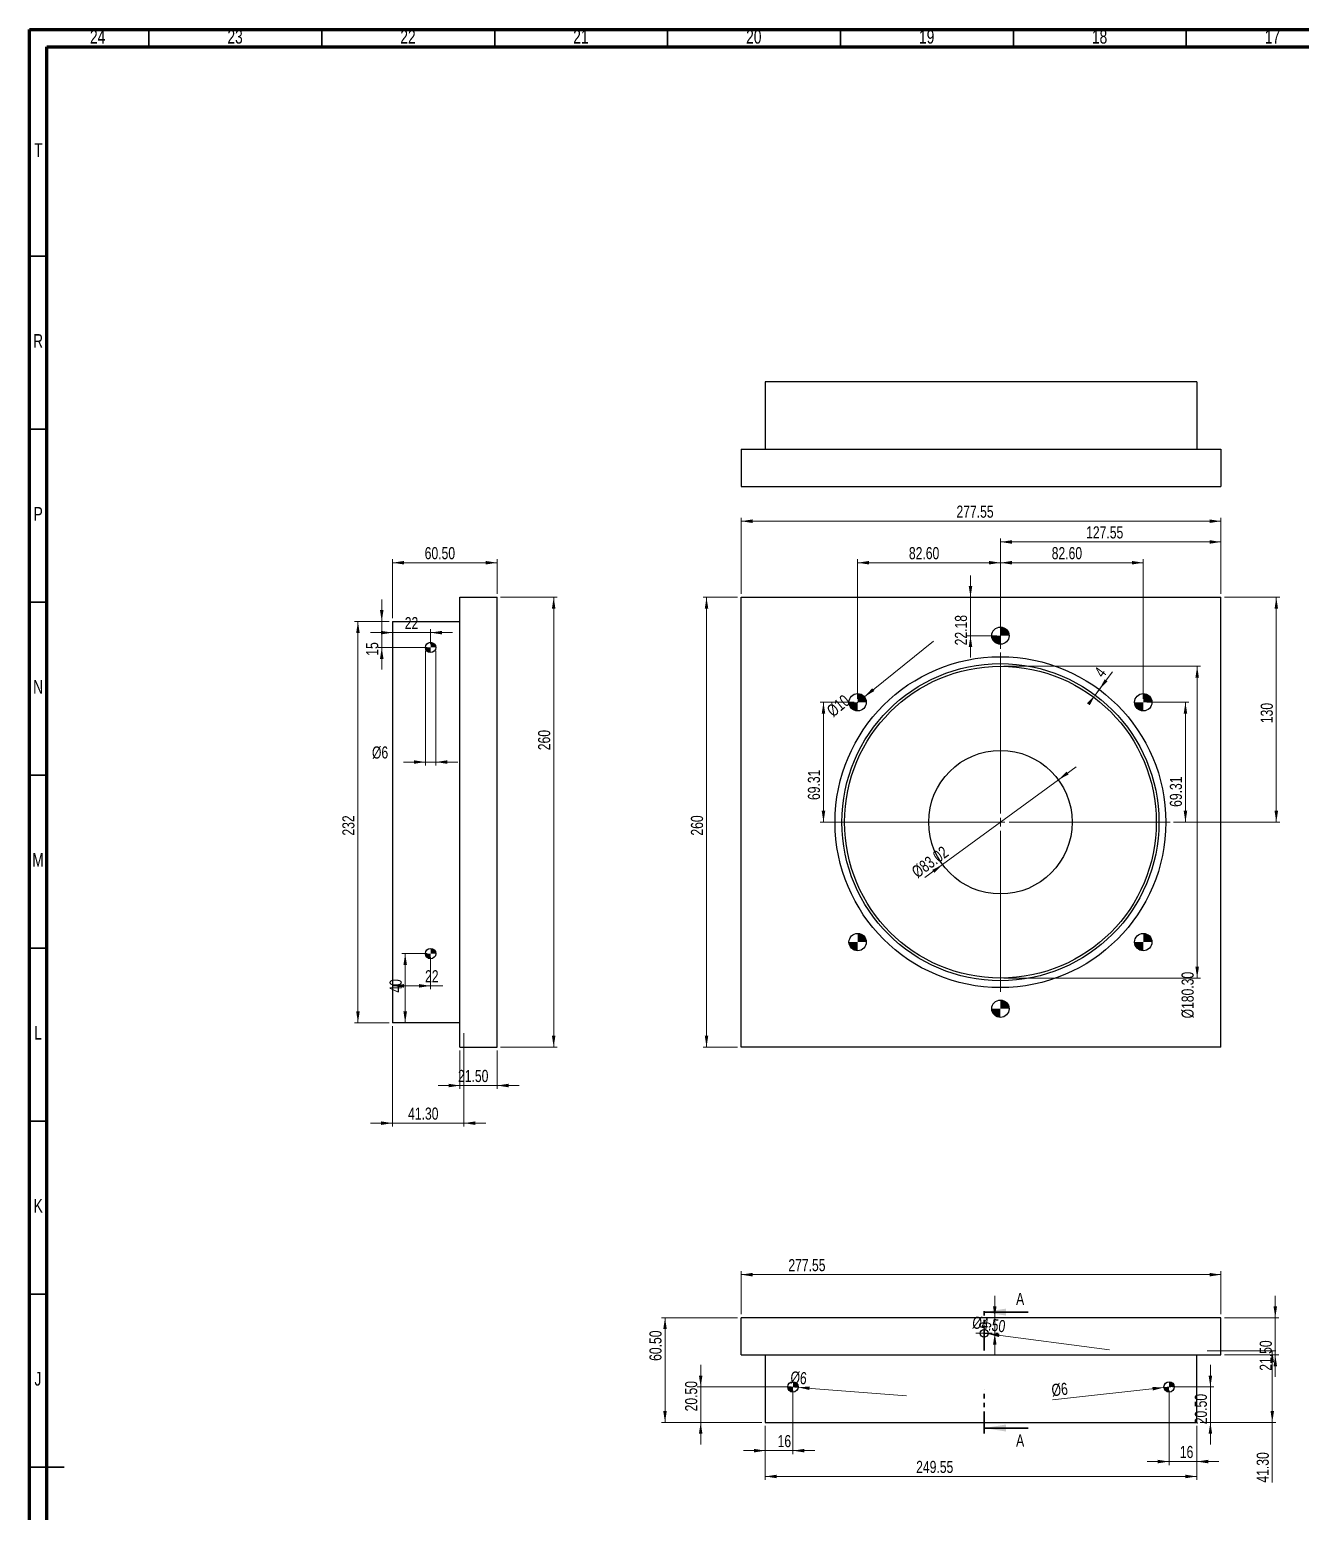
# Model space of a CAD drawing. Header units: millimetres. Extents: x 15 to 1184, y 5 to 836.
# Drawn here: x 15 to 382.5, y 407.7 to 836 of the extents above; entities that cross this region are included whole.
import ezdxf

# ---------------------------------------------------------------- set-up
doc = ezdxf.new("R2010")
doc.units = ezdxf.units.MM
doc.linetypes.add('PHANTOM', pattern=[12.7, 6.35, -1.27, 1.27, -1.27, 1.27, -1.27])
doc.styles.add('SLDTEXTSTYLE0', font='TXT', dxfattribs={"width": 0.75})
doc.dimstyles.new('SLDDIMSTYLE0', dxfattribs={"dimtxt": 3.5, "dimasz": 3.302, "dimexe": 0, "dimexo": 0.0625, "dimgap": 0.875, "dimtad": 1, "dimlfac": 2, "dimrnd": 1e-09, "dimzin": 12, "dimdsep": 46, "dimtxsty": 'SLDTEXTSTYLE0', "dimsah": 1, "dimcen": 0, "dimadec": 0, "dimazin": 3, "dimtfac": 1, "dimtmove": 0, "dimatfit": 3, "dimfxl": 0, "dimfrac": 2, "dimtolj": 1, "dimtzin": 12, "dimarcsym": 0})
doc.dimstyles.new('SLDDIMSTYLE1', dxfattribs={"dimtxt": 3.5, "dimasz": 3.302, "dimexe": 0, "dimexo": 0.0625, "dimgap": 0.875, "dimtad": 1, "dimlfac": 2, "dimrnd": 1e-09, "dimzin": 12, "dimdsep": 46, "dimtxsty": 'SLDTEXTSTYLE0', "dimsah": 1, "dimcen": 0.09, "dimadec": 0, "dimazin": 3, "dimtfac": 1, "dimtofl": 0, "dimtmove": 0, "dimatfit": 3, "dimfxl": 0, "dimfrac": 2, "dimtolj": 1, "dimtzin": 12, "dimarcsym": 0})
doc.dimstyles.new('SLDDIMSTYLE2', dxfattribs={"dimtxt": 3.5, "dimasz": 3.302, "dimexe": 0, "dimexo": 0.0625, "dimgap": 0.875, "dimtad": 1, "dimlfac": 2, "dimrnd": 1e-09, "dimzin": 12, "dimdsep": 46, "dimtxsty": 'SLDTEXTSTYLE0', "dimsah": 1, "dimcen": 0.09, "dimadec": 0, "dimazin": 3, "dimtfac": 1, "dimtmove": 0, "dimatfit": 0, "dimfxl": 0, "dimfrac": 2, "dimtolj": 1, "dimtzin": 12, "dimarcsym": 0})
doc.dimstyles.new('SLDDIMSTYLE3', dxfattribs={"dimtxt": 3.5, "dimasz": 3.302, "dimexe": 0, "dimexo": 0.0625, "dimgap": 0.875, "dimtad": 1, "dimlfac": 2, "dimrnd": 1e-09, "dimzin": 12, "dimdsep": 46, "dimtxsty": 'SLDTEXTSTYLE0', "dimblk1": 'NONE', "dimsah": 1, "dimcen": 0, "dimadec": 0, "dimazin": 3, "dimtfac": 1, "dimtmove": 0, "dimatfit": 3, "dimldrblk": 'NONE', "dimfxl": 0, "dimfrac": 2, "dimtolj": 1, "dimtzin": 12, "dimarcsym": 0})
doc.dimstyles.new('SLDDIMSTYLE4', dxfattribs={"dimtxt": 3.5, "dimasz": 3.302, "dimexe": 0, "dimexo": 0.0625, "dimgap": 0.875, "dimtad": 1, "dimlfac": 2, "dimrnd": 1e-09, "dimzin": 4, "dimdsep": 46, "dimtxsty": 'SLDTEXTSTYLE0', "dimsah": 1, "dimcen": 0.09, "dimadec": 0, "dimazin": 1, "dimtfac": 1, "dimtofl": 0, "dimtmove": 0, "dimatfit": 3, "dimfxl": 0, "dimfrac": 2, "dimtolj": 1, "dimtzin": 12, "dimarcsym": 0})
doc.dimstyles.new('SLDDIMSTYLE5', dxfattribs={"dimtxt": 3.5, "dimasz": 3.302, "dimexe": 0, "dimexo": 0.0625, "dimgap": 0.875, "dimtad": 1, "dimlfac": 2, "dimrnd": 1e-09, "dimzin": 4, "dimdsep": 46, "dimtxsty": 'SLDTEXTSTYLE0', "dimsah": 1, "dimcen": 0.09, "dimadec": 0, "dimazin": 1, "dimtfac": 1, "dimtmove": 0, "dimatfit": 0, "dimfxl": 0, "dimfrac": 2, "dimtolj": 1, "dimtzin": 12, "dimarcsym": 0})
doc.dimstyles.new('SLDDIMSTYLE6', dxfattribs={"dimtxt": 3.5, "dimasz": 3.302, "dimexe": 0, "dimexo": 0.0625, "dimgap": 0.875, "dimtad": 1, "dimlfac": 2, "dimrnd": 1e-09, "dimzin": 4, "dimdsep": 46, "dimtxsty": 'SLDTEXTSTYLE0', "dimblk1": 'NONE', "dimsah": 1, "dimcen": 0, "dimadec": 0, "dimazin": 1, "dimtfac": 1, "dimtmove": 0, "dimatfit": 3, "dimldrblk": 'NONE', "dimfxl": 0, "dimfrac": 2, "dimtolj": 1, "dimtzin": 12, "dimarcsym": 0})

# ---------------------------------------------------------------- blocks, each defined once
blk = doc.blocks.new('_D')
at = {"color": 7, "linetype": 'Continuous', "lineweight": 18}
for p, q in [((312.51, 619.16), (317.63, 622.91)), ((279, 594.66), (312.51, 619.16)), ((279, 594.66), (273.87, 590.91))]:
    blk.add_line(p, q, dxfattribs=at)
for points in [[(312.51, 619.16), (315.47, 620.7), (314.87, 621.52)], [(279, 594.66), (276.03, 593.12), (276.63, 592.3)]]:
    blk.add_solid(points, dxfattribs=at)
at = {"color": 7, "linetype": 'Continuous', "lineweight": 18, "insert": (269.68, 593.44), "char_height": 3.5, "attachment_point": 1, "rotation": 36.1716, "style": 'SLDTEXTSTYLE0'}
blk.add_mtext('%%c83.02', dxfattribs=at)
blk = doc.blocks.new('_D_1')
at = {"color": 7, "linetype": 'Continuous', "lineweight": 18}
for p, q in [((295.75, 656.99), (295.75, 688.91)), ((295.75, 687.91), (359.53, 687.91)), ((359.53, 672.91), (359.53, 688.91))]:
    blk.add_line(p, q, dxfattribs=at)
for points in [[(295.75, 687.91), (299.05, 687.4), (299.05, 688.42)], [(359.53, 687.91), (356.22, 688.42), (356.22, 687.4)]]:
    blk.add_solid(points, dxfattribs=at)
at = {"color": 7, "linetype": 'Continuous', "lineweight": 18, "insert": (320.53, 692.42), "char_height": 3.5, "attachment_point": 1, "style": 'SLDTEXTSTYLE0'}
blk.add_mtext('127.55', dxfattribs=at)
blk = doc.blocks.new('_D_2')
at = {"color": 7, "linetype": 'Continuous', "lineweight": 18}
for p, q in [((360.53, 671.91), (376.53, 671.91)), ((375.53, 606.91), (375.53, 671.91)), ((345.83, 606.91), (376.53, 606.91))]:
    blk.add_line(p, q, dxfattribs=at)
for points in [[(375.53, 671.91), (375.02, 668.61), (376.03, 668.61)], [(375.53, 606.91), (376.03, 610.21), (375.02, 610.21)]]:
    blk.add_solid(points, dxfattribs=at)
at = {"color": 7, "linetype": 'Continuous', "lineweight": 18, "insert": (371.01, 635.53), "char_height": 3.5, "attachment_point": 1, "rotation": 90, "style": 'SLDTEXTSTYLE0'}
blk.add_mtext('130', dxfattribs=at)
blk = doc.blocks.new('_D_3')
at = {"color": 7, "linetype": 'Continuous', "lineweight": 18}
for p, q in [((219.75, 671.91), (209.75, 671.91)), ((210.75, 541.91), (210.75, 671.91)), ((219.75, 541.91), (209.75, 541.91))]:
    blk.add_line(p, q, dxfattribs=at)
for points in [[(210.75, 671.91), (210.24, 668.61), (211.26, 668.61)], [(210.75, 541.91), (211.26, 545.21), (210.24, 545.21)]]:
    blk.add_solid(points, dxfattribs=at)
at = {"color": 7, "linetype": 'Continuous', "lineweight": 18, "insert": (206.24, 603.03), "char_height": 3.5, "attachment_point": 1, "rotation": 90, "style": 'SLDTEXTSTYLE0'}
blk.add_mtext('260', dxfattribs=at)
blk = doc.blocks.new('_D_4')
at = {"color": 7, "linetype": 'Continuous', "lineweight": 18}
for p, q in [((220.75, 672.91), (220.75, 694.91)), ((220.75, 693.91), (359.53, 693.91)), ((359.53, 672.91), (359.53, 694.91))]:
    blk.add_line(p, q, dxfattribs=at)
for points in [[(220.75, 693.91), (224.05, 693.4), (224.05, 694.42)], [(359.53, 693.91), (356.22, 694.42), (356.22, 693.4)]]:
    blk.add_solid(points, dxfattribs=at)
at = {"color": 7, "linetype": 'Continuous', "lineweight": 18, "insert": (283.03, 698.42), "char_height": 3.5, "attachment_point": 1, "style": 'SLDTEXTSTYLE0'}
blk.add_mtext('277.55', dxfattribs=at)
blk = doc.blocks.new('_D_5')
at = {"color": 7, "linetype": 'Continuous', "lineweight": 18}
for p, q in [((323.14, 643.65), (327.79, 649.89)), ((324.33, 645.26), (328.13, 650.35)), ((324.33, 645.26), (323.14, 643.65))]:
    blk.add_line(p, q, dxfattribs=at)
for points in [[(324.33, 645.26), (326.71, 647.6), (325.9, 648.21)], [(323.14, 643.65), (320.76, 641.31), (321.57, 640.7)]]:
    blk.add_solid(points, dxfattribs=at)
at = {"color": 7, "linetype": 'Continuous', "lineweight": 18, "insert": (322.63, 650.51), "char_height": 3.5, "attachment_point": 1, "rotation": 53.2986, "style": 'SLDTEXTSTYLE0'}
blk.add_mtext('4', dxfattribs=at)
blk = doc.blocks.new('_D_6')
at = {"color": 7, "linetype": 'Continuous', "lineweight": 18}
for q in [(276.35, 659.27), (252.51, 639.99)]:
    blk.add_line((256.4, 643.14), q, dxfattribs=at)
blk.add_solid([(256.4, 643.14), (259.28, 644.82), (258.65, 645.61)], dxfattribs=at)
at = {"color": 7, "linetype": 'Continuous', "lineweight": 18, "insert": (245.16, 639.86), "char_height": 3.5, "attachment_point": 1, "rotation": 38.9449, "style": 'SLDTEXTSTYLE0'}
blk.add_mtext('%%c10', dxfattribs=at)
blk = doc.blocks.new('_None')
blk = doc.blocks.new('_D_7')
at = {"color": 7, "linetype": 'Continuous', "lineweight": 18}
for p, q in [((296.75, 651.99), (353.64, 651.99)), ((352.64, 651.99), (352.64, 561.84)), ((296.75, 561.84), (353.64, 561.84))]:
    blk.add_line(p, q, dxfattribs=at)
for points in [[(352.64, 651.99), (352.13, 648.68), (353.15, 648.68)], [(352.64, 561.84), (353.15, 565.14), (352.13, 565.14)]]:
    blk.add_solid(points, dxfattribs=at)
at = {"color": 7, "linetype": 'Continuous', "lineweight": 18, "insert": (348.13, 550.2), "char_height": 3.5, "attachment_point": 1, "rotation": 90, "style": 'SLDTEXTSTYLE0'}
blk.add_mtext('%%c180.30', dxfattribs=at)
blk = doc.blocks.new('_D_8')
at = {"color": 7, "linetype": 'Continuous', "lineweight": 18}
for p, q in [((287.09, 671.91), (287.09, 678.26)), ((287.09, 660.82), (287.09, 671.91)), ((294.75, 660.82), (286.09, 660.82)), ((287.09, 660.82), (287.09, 654.47))]:
    blk.add_line(p, q, dxfattribs=at)
for points in [[(287.09, 671.91), (287.6, 675.21), (286.58, 675.21)], [(287.09, 660.82), (286.58, 657.52), (287.6, 657.52)]]:
    blk.add_solid(points, dxfattribs=at)
at = {"color": 7, "linetype": 'Continuous', "lineweight": 18, "insert": (282.58, 658.02), "char_height": 3.5, "attachment_point": 1, "rotation": 90, "style": 'SLDTEXTSTYLE0'}
blk.add_mtext('22.18', dxfattribs=at)
blk = doc.blocks.new('_D_9')
at = {"color": 7, "linetype": 'Continuous', "lineweight": 18}
for p, q in [((254.45, 642.57), (254.45, 682.91)), ((254.45, 681.91), (295.75, 681.91)), ((295.75, 661.82), (295.75, 682.91))]:
    blk.add_line(p, q, dxfattribs=at)
for points in [[(254.45, 681.91), (257.75, 681.4), (257.75, 682.42)], [(295.75, 681.91), (292.45, 682.42), (292.45, 681.4)]]:
    blk.add_solid(points, dxfattribs=at)
at = {"color": 7, "linetype": 'Continuous', "lineweight": 18, "insert": (269.28, 686.42), "char_height": 3.5, "attachment_point": 1, "style": 'SLDTEXTSTYLE0'}
blk.add_mtext('82.60', dxfattribs=at)
blk = doc.blocks.new('_D_10')
at = {"color": 7, "linetype": 'Continuous', "lineweight": 18}
for p, q in [((295.75, 661.82), (295.75, 682.91)), ((295.75, 681.91), (337.05, 681.91)), ((337.05, 642.57), (337.05, 682.91))]:
    blk.add_line(p, q, dxfattribs=at)
for points in [[(295.75, 681.91), (299.05, 681.4), (299.05, 682.42)], [(337.05, 681.91), (333.75, 682.42), (333.75, 681.4)]]:
    blk.add_solid(points, dxfattribs=at)
at = {"color": 7, "linetype": 'Continuous', "lineweight": 18, "insert": (310.58, 686.42), "char_height": 3.5, "attachment_point": 1, "style": 'SLDTEXTSTYLE0'}
blk.add_mtext('82.60', dxfattribs=at)
blk = doc.blocks.new('_D_11')
at = {"color": 7, "linetype": 'Continuous', "lineweight": 18}
for p, q in [((253.45, 641.57), (243.57, 641.57)), ((244.57, 641.57), (244.57, 606.91)), ((294.75, 606.91), (243.57, 606.91))]:
    blk.add_line(p, q, dxfattribs=at)
for points in [[(244.57, 641.57), (244.06, 638.26), (245.08, 638.26)], [(244.57, 606.91), (245.08, 610.21), (244.06, 610.21)]]:
    blk.add_solid(points, dxfattribs=at)
at = {"color": 7, "linetype": 'Continuous', "lineweight": 18, "insert": (240.06, 613.32), "char_height": 3.5, "attachment_point": 1, "rotation": 90, "style": 'SLDTEXTSTYLE0'}
blk.add_mtext('69.31', dxfattribs=at)
blk = doc.blocks.new('_D_12')
at = {"color": 7, "linetype": 'Continuous', "lineweight": 18}
for p, q in [((338.05, 641.57), (350.25, 641.57)), ((349.25, 641.57), (349.25, 606.91)), ((345.83, 606.91), (350.25, 606.91))]:
    blk.add_line(p, q, dxfattribs=at)
for points in [[(349.25, 641.57), (348.74, 638.26), (349.76, 638.26)], [(349.25, 606.91), (349.76, 610.21), (348.74, 610.21)]]:
    blk.add_solid(points, dxfattribs=at)
at = {"color": 7, "linetype": 'Continuous', "lineweight": 18, "insert": (344.74, 611.33), "char_height": 3.5, "attachment_point": 1, "rotation": 90, "style": 'SLDTEXTSTYLE0'}
blk.add_mtext('69.31', dxfattribs=at)
blk = doc.blocks.new('SW_CENTERMARKSYMBOL_0')
at = {"color": 0, "linetype": 'Continuous', "lineweight": 0}
for p, q in [((0, 2.5), (0, 49.075)), ((-2.5, 0), (-49.075, 0)), ((0, 0), (-1.25, 0)), ((0, 0), (0, 1.25)), ((0, 0), (0, -1.25)), ((0, 0), (1.25, 0)), ((2.5, 0), (49.075, 0)), ((0, -2.5), (0, -49.075))]:
    blk.add_line(p, q, dxfattribs=at)
blk = doc.blocks.new('SW_DOWELSYMBOL_0')
at = {"linetype": 'Continuous', "lineweight": 0}
h = blk.add_hatch(color=0, dxfattribs=at)
edge = h.paths.add_edge_path(flags=0)
edge.add_arc((0, 0), 2.5, 180, 270)
edge.add_line((0, -2.5), (0, 0))
edge.add_line((0, 0), (-2.5, 0))
h = blk.add_hatch(color=0, dxfattribs=at)
edge = h.paths.add_edge_path(flags=0)
edge.add_arc((0, 0), 2.5, 0, 90)
edge.add_line((0, 2.5), (0, 0))
edge.add_line((0, 0), (2.5, 0))
at = {"color": 0, "linetype": 'Continuous', "lineweight": 0}
blk.add_circle((0, 0), 2.5, dxfattribs=at)
blk = doc.blocks.new('SW_DOWELSYMBOL_1')
at = {"linetype": 'Continuous', "lineweight": 0}
h = blk.add_hatch(color=0, dxfattribs=at)
edge = h.paths.add_edge_path(flags=0)
edge.add_arc((0, 0), 2.5, 180, 270)
edge.add_line((0, -2.5), (0, 0))
edge.add_line((0, 0), (-2.5, 0))
h = blk.add_hatch(color=0, dxfattribs=at)
edge = h.paths.add_edge_path(flags=0)
edge.add_arc((0, 0), 2.5, 0, 90)
edge.add_line((0, 2.5), (0, 0))
edge.add_line((0, 0), (2.5, 0))
at = {"color": 0, "linetype": 'Continuous', "lineweight": 0}
blk.add_circle((0, 0), 2.5, dxfattribs=at)
blk = doc.blocks.new('SW_DOWELSYMBOL_2')
at = {"linetype": 'Continuous', "lineweight": 0}
h = blk.add_hatch(color=0, dxfattribs=at)
edge = h.paths.add_edge_path(flags=0)
edge.add_arc((0, 0), 2.5, 180, 270)
edge.add_line((0, -2.5), (0, 0))
edge.add_line((0, 0), (-2.5, 0))
h = blk.add_hatch(color=0, dxfattribs=at)
edge = h.paths.add_edge_path(flags=0)
edge.add_arc((0, 0), 2.5, 0, 90)
edge.add_line((0, 2.5), (0, 0))
edge.add_line((0, 0), (2.5, 0))
at = {"color": 0, "linetype": 'Continuous', "lineweight": 0}
blk.add_circle((0, 0), 2.5, dxfattribs=at)
blk = doc.blocks.new('SW_DOWELSYMBOL_3')
at = {"linetype": 'Continuous', "lineweight": 0}
h = blk.add_hatch(color=0, dxfattribs=at)
edge = h.paths.add_edge_path(flags=0)
edge.add_arc((0, 0), 2.5, 180, 270)
edge.add_line((0, -2.5), (0, 0))
edge.add_line((0, 0), (-2.5, 0))
h = blk.add_hatch(color=0, dxfattribs=at)
edge = h.paths.add_edge_path(flags=0)
edge.add_arc((0, 0), 2.5, 0, 90)
edge.add_line((0, 2.5), (0, 0))
edge.add_line((0, 0), (2.5, 0))
at = {"color": 0, "linetype": 'Continuous', "lineweight": 0}
blk.add_circle((0, 0), 2.5, dxfattribs=at)
blk = doc.blocks.new('SW_DOWELSYMBOL_4')
at = {"linetype": 'Continuous', "lineweight": 0}
h = blk.add_hatch(color=0, dxfattribs=at)
edge = h.paths.add_edge_path(flags=0)
edge.add_arc((0, 0), 2.5, 180, 270)
edge.add_line((0, -2.5), (0, 0))
edge.add_line((0, 0), (-2.5, 0))
h = blk.add_hatch(color=0, dxfattribs=at)
edge = h.paths.add_edge_path(flags=0)
edge.add_arc((0, 0), 2.5, 0, 90)
edge.add_line((0, 2.5), (0, 0))
edge.add_line((0, 0), (2.5, 0))
at = {"color": 0, "linetype": 'Continuous', "lineweight": 0}
blk.add_circle((0, 0), 2.5, dxfattribs=at)
blk = doc.blocks.new('SW_DOWELSYMBOL_5')
at = {"linetype": 'Continuous', "lineweight": 0}
h = blk.add_hatch(color=0, dxfattribs=at)
edge = h.paths.add_edge_path(flags=0)
edge.add_arc((0, 0), 2.5, 180, 270)
edge.add_line((0, -2.5), (0, 0))
edge.add_line((0, 0), (-2.5, 0))
h = blk.add_hatch(color=0, dxfattribs=at)
edge = h.paths.add_edge_path(flags=0)
edge.add_arc((0, 0), 2.5, 0, 90)
edge.add_line((0, 2.5), (0, 0))
edge.add_line((0, 0), (2.5, 0))
at = {"color": 0, "linetype": 'Continuous', "lineweight": 0}
blk.add_circle((0, 0), 2.5, dxfattribs=at)
blk = doc.blocks.new('_D_17')
at = {"color": 7, "linetype": 'Continuous', "lineweight": 18}
for p, q in [((151.2, 671.91), (167.55, 671.91)), ((166.55, 541.91), (166.55, 671.91)), ((151.2, 541.91), (167.55, 541.91))]:
    blk.add_line(p, q, dxfattribs=at)
for points in [[(166.55, 671.91), (166.04, 668.61), (167.06, 668.61)], [(166.55, 541.91), (167.06, 545.21), (166.04, 545.21)]]:
    blk.add_solid(points, dxfattribs=at)
at = {"color": 7, "linetype": 'Continuous', "lineweight": 18, "insert": (162.04, 627.71), "char_height": 3.5, "attachment_point": 1, "rotation": 90, "style": 'SLDTEXTSTYLE0'}
blk.add_mtext('260', dxfattribs=at)
blk = doc.blocks.new('_D_18')
at = {"color": 7, "linetype": 'Continuous', "lineweight": 18}
for p, q in [((139.45, 540.91), (139.45, 529.79)), ((150.2, 540.91), (150.2, 529.79)), ((139.45, 530.79), (133.1, 530.79)), ((139.45, 530.79), (150.2, 530.79)), ((150.2, 530.79), (156.55, 530.79))]:
    blk.add_line(p, q, dxfattribs=at)
for points in [[(139.45, 530.79), (136.14, 531.3), (136.14, 530.28)], [(150.2, 530.79), (153.5, 530.28), (153.5, 531.3)]]:
    blk.add_solid(points, dxfattribs=at)
at = {"color": 7, "linetype": 'Continuous', "lineweight": 18, "insert": (138.89, 535.3), "char_height": 3.5, "attachment_point": 1, "style": 'SLDTEXTSTYLE0'}
blk.add_mtext('21.50', dxfattribs=at)
blk = doc.blocks.new('_D_19')
at = {"color": 7, "linetype": 'Continuous', "lineweight": 18}
for p, q in [((119.95, 547.91), (119.95, 518.91)), ((140.6, 545.91), (140.6, 518.91)), ((119.95, 519.91), (113.6, 519.91)), ((140.6, 519.91), (119.95, 519.91)), ((140.6, 519.91), (146.95, 519.91))]:
    blk.add_line(p, q, dxfattribs=at)
for points in [[(119.95, 519.91), (116.64, 520.42), (116.64, 519.4)], [(140.6, 519.91), (143.9, 519.4), (143.9, 520.42)]]:
    blk.add_solid(points, dxfattribs=at)
at = {"color": 7, "linetype": 'Continuous', "lineweight": 18, "insert": (124.45, 524.42), "char_height": 3.5, "attachment_point": 1, "style": 'SLDTEXTSTYLE0'}
blk.add_mtext('41.30', dxfattribs=at)
blk = doc.blocks.new('_D_20')
at = {"color": 7, "linetype": 'Continuous', "lineweight": 18}
for p, q in [((119.95, 665.91), (119.95, 682.91)), ((150.2, 681.91), (119.95, 681.91)), ((150.2, 672.91), (150.2, 682.91))]:
    blk.add_line(p, q, dxfattribs=at)
for points in [[(119.95, 681.91), (123.25, 681.4), (123.25, 682.42)], [(150.2, 681.91), (146.89, 682.42), (146.89, 681.4)]]:
    blk.add_solid(points, dxfattribs=at)
at = {"color": 7, "linetype": 'Continuous', "lineweight": 18, "insert": (129.25, 686.42), "char_height": 3.5, "attachment_point": 1, "style": 'SLDTEXTSTYLE0'}
blk.add_mtext('60.50', dxfattribs=at)
blk = doc.blocks.new('_D_21')
at = {"color": 7, "linetype": 'Continuous', "lineweight": 18}
for p, q in [((118.95, 664.91), (108.95, 664.91)), ((109.95, 664.91), (109.95, 548.91)), ((118.95, 548.91), (108.95, 548.91))]:
    blk.add_line(p, q, dxfattribs=at)
for points in [[(109.95, 664.91), (109.44, 661.61), (110.45, 661.61)], [(109.95, 548.91), (110.45, 552.21), (109.44, 552.21)]]:
    blk.add_solid(points, dxfattribs=at)
at = {"color": 7, "linetype": 'Continuous', "lineweight": 18, "insert": (105.43, 603.03), "char_height": 3.5, "attachment_point": 1, "rotation": 90, "style": 'SLDTEXTSTYLE0'}
blk.add_mtext('232', dxfattribs=at)
blk = doc.blocks.new('_D_22')
at = {"color": 7, "linetype": 'Continuous', "lineweight": 18}
for p, q in [((129.45, 656.41), (129.45, 623.29)), ((132.45, 656.41), (132.45, 623.29)), ((129.45, 624.29), (123.1, 624.29)), ((129.45, 624.29), (132.45, 624.29)), ((132.45, 624.29), (138.8, 624.29))]:
    blk.add_line(p, q, dxfattribs=at)
for points in [[(129.45, 624.29), (126.14, 624.8), (126.14, 623.79)], [(132.45, 624.29), (135.75, 623.79), (135.75, 624.8)]]:
    blk.add_solid(points, dxfattribs=at)
at = {"color": 7, "linetype": 'Continuous', "lineweight": 18, "insert": (114.01, 628.81), "char_height": 3.5, "attachment_point": 1, "style": 'SLDTEXTSTYLE0'}
blk.add_mtext('%%c6', dxfattribs=at)
blk = doc.blocks.new('_D_23')
at = {"color": 7, "linetype": 'Continuous', "lineweight": 18}
for p, q in [((116.83, 664.91), (116.83, 671.26)), ((118.95, 664.91), (115.83, 664.91)), ((116.83, 657.41), (116.83, 664.91)), ((129.95, 657.41), (115.83, 657.41)), ((116.83, 657.41), (116.83, 651.06))]:
    blk.add_line(p, q, dxfattribs=at)
for points in [[(116.83, 664.91), (117.34, 668.21), (116.32, 668.21)], [(116.83, 657.41), (116.32, 654.11), (117.34, 654.11)]]:
    blk.add_solid(points, dxfattribs=at)
at = {"color": 7, "linetype": 'Continuous', "lineweight": 18, "insert": (112.32, 655.03), "char_height": 3.5, "attachment_point": 1, "rotation": 90, "style": 'SLDTEXTSTYLE0'}
blk.add_mtext('15', dxfattribs=at)
blk = doc.blocks.new('_D_24')
at = {"color": 7, "linetype": 'Continuous', "lineweight": 18}
for p, q in [((119.95, 661.7), (113.6, 661.7)), ((130.95, 661.7), (119.95, 661.7)), ((130.95, 658.41), (130.95, 662.7)), ((130.95, 661.7), (137.3, 661.7))]:
    blk.add_line(p, q, dxfattribs=at)
for points in [[(119.95, 661.7), (116.64, 662.21), (116.64, 661.19)], [(130.95, 661.7), (134.25, 661.19), (134.25, 662.21)]]:
    blk.add_solid(points, dxfattribs=at)
at = {"color": 7, "linetype": 'Continuous', "lineweight": 18, "insert": (123.48, 666.21), "char_height": 3.5, "attachment_point": 1, "style": 'SLDTEXTSTYLE0'}
blk.add_mtext('22', dxfattribs=at)
blk = doc.blocks.new('_D_25')
at = {"color": 7, "linetype": 'Continuous', "lineweight": 18}
for p, q in [((129.95, 568.91), (122.61, 568.91)), ((123.61, 568.91), (123.61, 548.91))]:
    blk.add_line(p, q, dxfattribs=at)
for points in [[(123.61, 568.91), (123.1, 565.61), (124.12, 565.61)], [(123.61, 548.91), (124.12, 552.21), (123.1, 552.21)]]:
    blk.add_solid(points, dxfattribs=at)
at = {"color": 7, "linetype": 'Continuous', "lineweight": 18, "insert": (119.1, 557.63), "char_height": 3.5, "attachment_point": 1, "rotation": 90, "style": 'SLDTEXTSTYLE0'}
blk.add_mtext('40', dxfattribs=at)
blk = doc.blocks.new('_D_26')
at = {"color": 7, "linetype": 'Continuous', "lineweight": 18}
for p, q in [((130.95, 567.91), (130.95, 558.6)), ((130.95, 559.6), (119.95, 559.6)), ((130.95, 559.6), (134.53, 559.6))]:
    blk.add_line(p, q, dxfattribs=at)
for points in [[(119.95, 559.6), (123.25, 559.1), (123.25, 560.11)], [(130.95, 559.6), (127.64, 560.11), (127.64, 559.1)]]:
    blk.add_solid(points, dxfattribs=at)
at = {"color": 7, "linetype": 'Continuous', "lineweight": 18, "insert": (129.36, 564.12), "char_height": 3.5, "attachment_point": 1, "style": 'SLDTEXTSTYLE0'}
blk.add_mtext('22', dxfattribs=at)
blk = doc.blocks.new('SW_DOWELSYMBOL_8')
at = {"linetype": 'Continuous', "lineweight": 0}
h = blk.add_hatch(color=0, dxfattribs=at)
edge = h.paths.add_edge_path(flags=0)
edge.add_arc((0, 0), 1.5, 180, 270)
edge.add_line((0, -1.5), (0, 0))
edge.add_line((0, 0), (-1.5, 0))
h = blk.add_hatch(color=0, dxfattribs=at)
edge = h.paths.add_edge_path(flags=0)
edge.add_arc((0, 0), 1.5, 0, 90)
edge.add_line((0, 1.5), (0, 0))
edge.add_line((0, 0), (1.5, 0))
at = {"color": 0, "linetype": 'Continuous', "lineweight": 0}
blk.add_circle((0, 0), 1.5, dxfattribs=at)
blk = doc.blocks.new('SW_DOWELSYMBOL_9')
at = {"linetype": 'Continuous', "lineweight": 0}
h = blk.add_hatch(color=0, dxfattribs=at)
edge = h.paths.add_edge_path(flags=0)
edge.add_arc((0, 0), 1.5, 180, 270)
edge.add_line((0, -1.5), (0, 0))
edge.add_line((0, 0), (-1.5, 0))
h = blk.add_hatch(color=0, dxfattribs=at)
edge = h.paths.add_edge_path(flags=0)
edge.add_arc((0, 0), 1.5, 0, 90)
edge.add_line((0, 1.5), (0, 0))
edge.add_line((0, 0), (1.5, 0))
at = {"color": 0, "linetype": 'Continuous', "lineweight": 0}
blk.add_circle((0, 0), 1.5, dxfattribs=at)
blk = doc.blocks.new('_D_27')
at = {"color": 7, "linetype": 'Continuous', "lineweight": 18}
for p, q in [((294.11, 463.67), (294.11, 470.02)), ((294.11, 459.17), (294.11, 463.67)), ((294.11, 459.17), (294.11, 452.82)), ((294.4, 459.17), (295.11, 459.17))]:
    blk.add_line(p, q, dxfattribs=at)
for points in [[(294.11, 463.67), (294.61, 466.97), (293.6, 466.97)], [(294.11, 459.17), (293.6, 455.87), (294.61, 455.87)]]:
    blk.add_solid(points, dxfattribs=at)
at = {"color": 7, "linetype": 'Continuous', "lineweight": 18, "insert": (289.59, 460.57), "char_height": 3.5, "attachment_point": 1, "rotation": 90, "style": 'SLDTEXTSTYLE0'}
blk.add_mtext('9', dxfattribs=at)
blk = doc.blocks.new('_D_28')
at = {"color": 7, "linetype": 'Continuous', "lineweight": 18}
for q in [(289.91, 459.32), (327.29, 454.37)]:
    blk.add_line((292.14, 459.02), q, dxfattribs=at)
blk.add_solid([(292.14, 459.02), (295.35, 458.08), (295.48, 459.09)], dxfattribs=at)
at = {"color": 7, "linetype": 'Continuous', "lineweight": 18, "insert": (287.9, 464.13), "char_height": 3.5, "attachment_point": 1, "rotation": 352.4577, "style": 'SLDTEXTSTYLE0'}
blk.add_mtext('%%c4.50', dxfattribs=at)
blk = doc.blocks.new('_D_29')
at = {"color": 7, "linetype": 'Continuous', "lineweight": 18}
for q in [(234.26, 443.79), (268.61, 441.08)]:
    blk.add_line((237.25, 443.55), q, dxfattribs=at)
blk.add_solid([(237.25, 443.55), (240.5, 442.79), (240.58, 443.8)], dxfattribs=at)
at = {"color": 7, "linetype": 'Continuous', "lineweight": 18, "insert": (235.2, 448.24), "char_height": 3.5, "attachment_point": 1, "rotation": 355.4921, "style": 'SLDTEXTSTYLE0'}
blk.add_mtext('%%c6', dxfattribs=at)
blk = doc.blocks.new('_D_30')
at = {"color": 7, "linetype": 'Continuous', "lineweight": 18}
for q in [(310.84, 439.98), (346.02, 443.83)]:
    blk.add_line((343.04, 443.51), q, dxfattribs=at)
blk.add_solid([(343.04, 443.51), (339.7, 443.65), (339.81, 442.64)], dxfattribs=at)
at = {"color": 7, "linetype": 'Continuous', "lineweight": 18, "insert": (310.35, 444.43), "char_height": 3.5, "attachment_point": 1, "rotation": 6.2507, "style": 'SLDTEXTSTYLE0'}
blk.add_mtext('%%c6', dxfattribs=at)
blk = doc.blocks.new('_D_31')
at = {"color": 7, "linetype": 'Continuous', "lineweight": 18}
for p, q in [((344.53, 442.67), (344.53, 421.1)), ((352.53, 432.42), (352.53, 421.1)), ((344.53, 422.1), (338.18, 422.1)), ((344.53, 422.1), (352.53, 422.1)), ((352.53, 422.1), (358.88, 422.1))]:
    blk.add_line(p, q, dxfattribs=at)
for points in [[(344.53, 422.1), (341.22, 422.61), (341.22, 421.59)], [(352.53, 422.1), (355.83, 421.59), (355.83, 422.61)]]:
    blk.add_solid(points, dxfattribs=at)
at = {"color": 7, "linetype": 'Continuous', "lineweight": 18, "insert": (347.63, 426.61), "char_height": 3.5, "attachment_point": 1, "style": 'SLDTEXTSTYLE0'}
blk.add_mtext('16', dxfattribs=at)
blk = doc.blocks.new('_D_32')
at = {"color": 7, "linetype": 'Continuous', "lineweight": 18}
for p, q in [((356.46, 443.67), (356.46, 450.02)), ((345.53, 443.67), (357.46, 443.67)), ((356.46, 443.67), (356.46, 433.42)), ((353.53, 433.42), (357.46, 433.42)), ((356.46, 433.42), (356.46, 427.07))]:
    blk.add_line(p, q, dxfattribs=at)
for points in [[(356.46, 443.67), (356.97, 446.97), (355.95, 446.97)], [(356.46, 433.42), (355.95, 430.12), (356.97, 430.12)]]:
    blk.add_solid(points, dxfattribs=at)
at = {"color": 7, "linetype": 'Continuous', "lineweight": 18, "insert": (351.95, 432.87), "char_height": 3.5, "attachment_point": 1, "rotation": 90, "style": 'SLDTEXTSTYLE0'}
blk.add_mtext('20.50', dxfattribs=at)
blk = doc.blocks.new('_D_33')
at = {"color": 7, "linetype": 'Continuous', "lineweight": 18}
for p, q in [((209.06, 443.67), (209.06, 450.02)), ((234.75, 443.67), (208.06, 443.67)), ((209.06, 443.67), (209.06, 433.42)), ((226.75, 433.42), (208.06, 433.42)), ((209.06, 433.42), (209.06, 427.07))]:
    blk.add_line(p, q, dxfattribs=at)
for points in [[(209.06, 443.67), (209.57, 446.97), (208.56, 446.97)], [(209.06, 433.42), (208.56, 430.12), (209.57, 430.12)]]:
    blk.add_solid(points, dxfattribs=at)
at = {"color": 7, "linetype": 'Continuous', "lineweight": 18, "insert": (204.55, 436.59), "char_height": 3.5, "attachment_point": 1, "rotation": 90, "style": 'SLDTEXTSTYLE0'}
blk.add_mtext('20.50', dxfattribs=at)
blk = doc.blocks.new('_D_34')
at = {"color": 7, "linetype": 'Continuous', "lineweight": 18}
for p, q in [((235.75, 442.67), (235.75, 424.25)), ((227.75, 432.42), (227.75, 424.25)), ((227.75, 425.25), (221.4, 425.25)), ((235.75, 425.25), (227.75, 425.25)), ((235.75, 425.25), (242.1, 425.25))]:
    blk.add_line(p, q, dxfattribs=at)
for points in [[(227.75, 425.25), (224.45, 425.76), (224.45, 424.74)], [(235.75, 425.25), (239.05, 424.74), (239.05, 425.76)]]:
    blk.add_solid(points, dxfattribs=at)
at = {"color": 7, "linetype": 'Continuous', "lineweight": 18, "insert": (231.31, 429.76), "char_height": 3.5, "attachment_point": 1, "style": 'SLDTEXTSTYLE0'}
blk.add_mtext('16', dxfattribs=at)
blk = doc.blocks.new('_D_35')
at = {"color": 7, "linetype": 'Continuous', "lineweight": 18}
for p, q in [((375.23, 463.67), (375.23, 470.02)), ((360.53, 463.67), (376.23, 463.67)), ((375.23, 452.92), (375.23, 463.67)), ((360.53, 452.92), (376.23, 452.92)), ((375.23, 452.92), (375.23, 446.57))]:
    blk.add_line(p, q, dxfattribs=at)
for points in [[(375.23, 463.67), (375.74, 466.97), (374.72, 466.97)], [(375.23, 452.92), (374.72, 449.62), (375.74, 449.62)]]:
    blk.add_solid(points, dxfattribs=at)
at = {"color": 7, "linetype": 'Continuous', "lineweight": 18, "insert": (370.72, 448.35), "char_height": 3.5, "attachment_point": 1, "rotation": 90, "style": 'SLDTEXTSTYLE0'}
blk.add_mtext('21.50', dxfattribs=at)
blk = doc.blocks.new('_D_36')
at = {"color": 7, "linetype": 'Continuous', "lineweight": 18}
for p, q in [((355.53, 454.07), (375.36, 454.07)), ((374.36, 433.42), (374.36, 454.07)), ((353.53, 433.42), (375.36, 433.42)), ((374.36, 433.42), (374.36, 416.01))]:
    blk.add_line(p, q, dxfattribs=at)
for points in [[(374.36, 454.07), (373.85, 450.77), (374.87, 450.77)], [(374.36, 433.42), (374.87, 436.72), (373.85, 436.72)]]:
    blk.add_solid(points, dxfattribs=at)
at = {"color": 7, "linetype": 'Continuous', "lineweight": 18, "insert": (369.85, 416.01), "char_height": 3.5, "attachment_point": 1, "rotation": 90, "style": 'SLDTEXTSTYLE0'}
blk.add_mtext('41.30', dxfattribs=at)
blk = doc.blocks.new('_D_37')
at = {"color": 7, "linetype": 'Continuous', "lineweight": 18}
for p, q in [((220.75, 464.67), (220.75, 477.12)), ((359.53, 476.12), (220.75, 476.12)), ((359.53, 464.67), (359.53, 477.12))]:
    blk.add_line(p, q, dxfattribs=at)
for points in [[(220.75, 476.12), (224.05, 475.61), (224.05, 476.63)], [(359.53, 476.12), (356.22, 476.63), (356.22, 475.61)]]:
    blk.add_solid(points, dxfattribs=at)
at = {"color": 7, "linetype": 'Continuous', "lineweight": 18, "insert": (234.42, 480.63), "char_height": 3.5, "attachment_point": 1, "style": 'SLDTEXTSTYLE0'}
blk.add_mtext('277.55', dxfattribs=at)
blk = doc.blocks.new('_D_38')
at = {"color": 7, "linetype": 'Continuous', "lineweight": 18}
for p, q in [((227.75, 432.42), (227.75, 416.79)), ((352.53, 432.42), (352.53, 416.79)), ((227.75, 417.79), (352.53, 417.79))]:
    blk.add_line(p, q, dxfattribs=at)
for points in [[(227.75, 417.79), (231.05, 417.28), (231.05, 418.3)], [(352.53, 417.79), (349.22, 418.3), (349.22, 417.28)]]:
    blk.add_solid(points, dxfattribs=at)
at = {"color": 7, "linetype": 'Continuous', "lineweight": 18, "insert": (271.38, 422.3), "char_height": 3.5, "attachment_point": 1, "style": 'SLDTEXTSTYLE0'}
blk.add_mtext('249.55', dxfattribs=at)
blk = doc.blocks.new('_D_39')
at = {"color": 7, "linetype": 'Continuous', "lineweight": 18}
for p, q in [((219.75, 463.67), (197.75, 463.67)), ((198.75, 463.67), (198.75, 433.42)), ((226.75, 433.42), (197.75, 433.42))]:
    blk.add_line(p, q, dxfattribs=at)
for points in [[(198.75, 463.67), (198.24, 460.37), (199.26, 460.37)], [(198.75, 433.42), (199.26, 436.72), (198.24, 436.72)]]:
    blk.add_solid(points, dxfattribs=at)
at = {"color": 7, "linetype": 'Continuous', "lineweight": 18, "insert": (194.24, 451.2), "char_height": 3.5, "attachment_point": 1, "rotation": 90, "style": 'SLDTEXTSTYLE0'}
blk.add_mtext('60.50', dxfattribs=at)
blk = doc.blocks.new('SW_CENTERMARKSYMBOL_1')
at = {"color": 0, "linetype": 'Continuous', "lineweight": 0}
for p, q in [((-1.25, 0), (-2.375, 0)), ((0, 0), (-1.25, 0)), ((0, 1.25), (0, 2.375)), ((0, 0), (0, 1.25)), ((0, 0), (0, -1.25)), ((0, 0), (1.25, 0)), ((1.25, 0), (2.375, 0)), ((0, -1.25), (0, -2.375))]:
    blk.add_line(p, q, dxfattribs=at)
blk = doc.blocks.new('SW_DOWELSYMBOL_10')
at = {"linetype": 'Continuous', "lineweight": 0}
h = blk.add_hatch(color=0, dxfattribs=at)
edge = h.paths.add_edge_path(flags=0)
edge.add_arc((0, 0), 1.5, 180, 270)
edge.add_line((0, -1.5), (0, 0))
edge.add_line((0, 0), (-1.5, 0))
h = blk.add_hatch(color=0, dxfattribs=at)
edge = h.paths.add_edge_path(flags=0)
edge.add_arc((0, 0), 1.5, 0, 90)
edge.add_line((0, 1.5), (0, 0))
edge.add_line((0, 0), (1.5, 0))
at = {"color": 0, "linetype": 'Continuous', "lineweight": 0}
blk.add_circle((0, 0), 1.5, dxfattribs=at)
blk = doc.blocks.new('SW_DOWELSYMBOL_11')
at = {"linetype": 'Continuous', "lineweight": 0}
h = blk.add_hatch(color=0, dxfattribs=at)
edge = h.paths.add_edge_path(flags=0)
edge.add_arc((0, 0), 1.5, 180, 270)
edge.add_line((0, -1.5), (0, 0))
edge.add_line((0, 0), (-1.5, 0))
h = blk.add_hatch(color=0, dxfattribs=at)
edge = h.paths.add_edge_path(flags=0)
edge.add_arc((0, 0), 1.5, 0, 90)
edge.add_line((0, 1.5), (0, 0))
edge.add_line((0, 0), (1.5, 0))
at = {"color": 0, "linetype": 'Continuous', "lineweight": 0}
blk.add_circle((0, 0), 1.5, dxfattribs=at)

msp = doc.modelspace()

# ---------------------------------------------------------------- linework, layer by layer
at = {"color": 7, "linetype": 'Continuous', "lineweight": 70}
for p, q in [((15, 5), (15, 836)), ((15, 836), (1184, 836)), ((20, 10), (20, 831)), ((20, 831), (1179, 831))]:
    msp.add_line(p, q, dxfattribs=at)
at = {"color": 7, "linetype": 'Continuous', "lineweight": 35}
for p, q in [((49.5, 831), (49.5, 836)), ((99.5, 831), (99.5, 836)), ((149.5, 831), (149.5, 836)), ((199.5, 831), (199.5, 836)), ((249.5, 831), (249.5, 836)), ((299.5, 831), (299.5, 836)), ((349.5, 831), (349.5, 836)), ((20, 770.5), (15, 770.5)), ((20, 720.5), (15, 720.5)), ((20, 670.5), (15, 670.5)), ((20, 620.5), (15, 620.5)), ((20, 570.5), (15, 570.5)), ((20, 520.5), (15, 520.5)), ((20, 470.5), (15, 470.5)), ((303.7264, 465.2991), (291.0264, 465.2991)), ((303.7264, 431.7891), (291.0264, 431.7891)), ((15, 420.5), (25, 420.5)), ((20, 420.5), (15, 420.5))]:
    msp.add_line(p, q, dxfattribs=at)
at = {"color": 7, "linetype": 'Continuous', "lineweight": 25}
for p, q in [((227.7514, 734.2123), (227.7514, 714.7123)), ((352.5264, 734.2123), (227.7514, 734.2123)), ((352.5264, 734.2123), (352.5264, 714.7123)), ((220.7514, 714.7123), (359.5264, 714.7123)), ((220.7514, 714.7123), (220.7514, 703.9623)), ((359.5264, 714.7123), (359.5264, 703.9623)), ((220.7514, 703.9623), (359.5264, 703.9623)), ((139.4464, 541.9109), (139.4464, 671.9109)), ((139.4464, 671.9109), (150.1964, 671.9109)), ((150.1964, 541.9109), (150.1964, 671.9109)), ((220.7514, 541.9109), (220.7514, 671.9109)), ((220.7514, 671.9109), (359.5264, 671.9109)), ((359.5264, 541.9109), (359.5264, 671.9109)), ((119.9464, 664.9109), (119.9464, 548.9109)), ((119.9464, 664.9109), (139.4464, 664.9109)), ((139.4464, 548.9109), (119.9464, 548.9109)), ((139.4464, 541.9109), (150.1964, 541.9109)), ((359.5264, 541.9109), (220.7514, 541.9109)), ((359.5264, 463.6691), (220.7514, 463.6691)), ((220.7514, 452.9191), (220.7514, 463.6691)), ((359.5264, 452.9191), (359.5264, 463.6691)), ((220.7514, 452.9191), (359.5264, 452.9191)), ((227.7514, 452.9191), (227.7514, 433.4191)), ((352.5264, 433.4191), (352.5264, 452.9191)), ((227.7514, 433.4191), (352.5264, 433.4191))]:
    msp.add_line(p, q, dxfattribs=at)
at = {"color": 7, "linetype": 'PHANTOM', "lineweight": 35}
for p, q in [((291.0264, 454.1866), (291.0264, 466.8866)), ((291.0264, 430.2016), (291.0264, 442.908))]:
    msp.add_line(p, q, dxfattribs=at)
at = {"color": 7, "linetype": 'Continuous', "lineweight": 25}
for centre, radius in [((295.7514, 660.8234), 2.5), ((130.9464, 657.4109), 1.5), ((295.7514, 606.9109), 47.825), ((295.7514, 606.9109), 45.825), ((295.7514, 606.9109), 45.075), ((254.452, 641.5652), 2.5), ((337.0507, 641.5652), 2.5), ((295.7514, 606.9109), 20.755), ((254.452, 572.2566), 2.5), ((337.0507, 572.2566), 2.5), ((130.9464, 568.9109), 1.5), ((295.7514, 552.9984), 2.5), ((291.0264, 459.1691), 1.125), ((235.7514, 443.6691), 1.5), ((344.5264, 443.6691), 1.5)]:
    msp.add_circle(centre, radius, dxfattribs=at)
at = {"color": 7, "linetype": 'Continuous', "lineweight": 35}
for points in [[(291.0264, 465.2991), (297.3764, 464.2831), (297.3764, 466.3151)], [(291.0264, 431.7891), (297.3764, 430.7731), (297.3764, 432.8051)]]:
    msp.add_solid(points, dxfattribs=at)

# ---------------------------------------------------------------- block references
at = {"color": 7, "linetype": 'Continuous', "lineweight": 0}
for name, p in [('SW_DOWELSYMBOL_4', (295.7514, 660.8234)), ('SW_DOWELSYMBOL_9', (130.9464, 657.4109)), ('SW_CENTERMARKSYMBOL_0', (295.7514, 606.9109)), ('SW_DOWELSYMBOL_5', (254.452, 641.5652)), ('SW_DOWELSYMBOL_3', (337.0507, 641.5652)), ('SW_DOWELSYMBOL_0', (254.452, 572.2566)), ('SW_DOWELSYMBOL_2', (337.0507, 572.2566)), ('SW_DOWELSYMBOL_8', (130.9464, 568.9109)), ('SW_DOWELSYMBOL_1', (295.7514, 552.9984)), ('SW_CENTERMARKSYMBOL_1', (291.0264, 459.1691)), ('SW_DOWELSYMBOL_10', (235.7514, 443.6691)), ('SW_DOWELSYMBOL_11', (344.5264, 443.6691))]:
    msp.add_blockref(name, p, dxfattribs=at)

# ---------------------------------------------------------------- texts
at = {"color": 7, "linetype": 'Continuous', "lineweight": 0, "attachment_point": 2, "style": 'SLDTEXTSTYLE0'}
for s, insert, char_height in [('24', (34.6701, 835.9205), 3.96875), ('23', (74.4201, 835.9205), 3.96875), ('22', (124.4201, 835.9205), 3.96875), ('21', (174.4201, 835.9205), 3.96875), ('20', (224.4201, 835.9205), 3.96875), ('19', (274.4201, 835.9205), 3.96875), ('18', (324.4201, 835.9205), 3.96875), ('17', (374.4201, 835.9205), 3.96875), ('T', (17.5501, 803.1705), 3.9688), ('R', (17.4444, 748.0166), 3.9688), ('P', (17.4848, 698.0166), 3.9688), ('N', (17.4637, 648.0166), 3.9688), ('M', (17.4237, 598.0166), 3.9688), ('L', (17.4545, 548.0166), 3.9688), ('K', (17.4885, 498.0166), 3.9688), ('J', (17.4031, 448.0166), 3.9688)]:
    msp.add_mtext(s, dxfattribs=dict(at, insert=insert, char_height=char_height))
at = {"color": 7, "linetype": 'Continuous', "char_height": 3.5, "attachment_point": 1, "style": 'SLDTEXTSTYLE0'}
for insert in [(300.2748, 470.8599), (300.2748, 429.9374)]:
    msp.add_mtext('A', dxfattribs=dict(at, insert=insert))

# ---------------------------------------------------------------- dimensions: what is measured, and where the dimension line sits
at = {"color": 7, "linetype": 'Continuous', "lineweight": 18}
for base, p1, p2, dimstyle, picture, middle in [((359.5264, 693.9109), (220.7514, 671.9109), (359.5264, 671.9109), 'SLDDIMSTYLE1', '_D_4', (290.1389, 693.9109)), ((359.5264, 687.9109), (295.7514, 655.9859), (359.5264, 671.9109), 'SLDDIMSTYLE1', '_D_1', (327.6389, 687.9109)), ((119.9464, 681.9109), (150.1964, 671.9109), (119.9464, 664.9109), 'SLDDIMSTYLE4', '_D_20', (135.0714, 681.9109)), ((295.7514, 681.9109), (254.452, 641.5652), (295.7514, 660.8234), 'SLDDIMSTYLE4', '_D_9', (275.1017, 681.9109)), ((337.0507, 681.9109), (295.7514, 660.8234), (337.0507, 641.5652), 'SLDDIMSTYLE4', '_D_10', (316.4011, 681.9109)), ((119.9464, 661.7024), (130.9464, 657.4109), (119.9464, 664.9109), 'SLDDIMSTYLE2', '_D_24', (126.0696, 661.7024)), ((119.9464, 559.6049), (130.9464, 568.9109), (119.9464, 548.9109), 'SLDDIMSTYLE1', '_D_26', (131.9465, 559.6049)), ((119.9464, 519.9109), (140.5964, 546.9109), (119.9464, 548.9109), 'SLDDIMSTYLE5', '_D_19', (130.2714, 519.9109)), ((150.1964, 530.7898), (139.4464, 541.9109), (150.1964, 541.9109), 'SLDDIMSTYLE5', '_D_18', (144.71, 530.7898)), ((220.7514, 476.1179), (359.5264, 463.6691), (220.7514, 463.6691), 'SLDDIMSTYLE1', '_D_37', (241.531, 476.1179)), ((227.7514, 425.2518), (235.7514, 443.6691), (227.7514, 433.4191), 'SLDDIMSTYLE2', '_D_34', (233.8965, 425.2518)), ((352.5264, 422.0984), (344.5264, 443.6691), (352.5264, 433.4191), 'SLDDIMSTYLE2', '_D_31', (350.2164, 422.0984)), ((352.5264, 417.7874), (227.7514, 433.4191), (352.5264, 433.4191), 'SLDDIMSTYLE1', '_D_38', (278.4929, 417.7874))]:
    dim = msp.add_linear_dim(base=base, p1=p1, p2=p2, dimstyle=dimstyle, dxfattribs=at)
    dim.commit()
    dim.dimension.update_dxf_attribs({"geometry": picture, "text_midpoint": middle, "dimtype": 160})
for base, p1, p2, angle, dimstyle, picture, middle in [((287.0918978113, 671.9108846154), (295.7513653846, 660.8233846154), (220.7513653846, 671.9108846154), 90, 'SLDDIMSTYLE2', '_D_8', (287.0918978113, 663.8430653073)), ((116.8311, 664.9109), (130.9464, 657.4109), (119.9464, 664.9109), 90, 'SLDDIMSTYLE2', '_D_23', (116.8311, 657.6133)), ((166.549, 671.9109), (150.1964, 541.9109), (150.1964, 671.9109), 90, 'SLDDIMSTYLE1', '_D_17', (166.549, 631.5855)), ((210.7514, 671.9109), (220.7514, 541.9109), (220.7514, 671.9109), 90, 'SLDDIMSTYLE1', '_D_3', (210.7514, 606.9109)), ((375.5264, 671.9109), (344.8264, 606.9109), (359.5264, 671.9109), 90, 'SLDDIMSTYLE1', '_D_2', (375.5264, 639.4109)), ((109.9464, 548.9109), (119.9464, 664.9109), (119.9464, 548.9109), 90, 'SLDDIMSTYLE1', '_D_21', (109.9464, 606.9109)), ((323.1384, 643.6516), (324.3337, 645.2551), (323.1384, 643.6516), 53.298602, 'SLDDIMSTYLE2', '_D_5', (327.0173, 648.8552)), ((244.5692, 606.9109), (254.452, 641.5652), (295.7514, 606.9109), 90, 'SLDDIMSTYLE1', '_D_11', (244.5692, 619.1347)), ((349.249, 606.9109), (337.0507, 641.5652), (344.8264, 606.9109), 90, 'SLDDIMSTYLE1', '_D_12', (349.249, 617.1513)), ((123.6121, 548.9109), (130.9464, 568.9109), (119.9464, 548.9109), 90, 'SLDDIMSTYLE2', '_D_25', (123.6121, 560.2148)), ((294.1063, 463.6691), (293.4014, 459.1691), (359.5264, 463.6691), 90, 'SLDDIMSTYLE2', '_D_27', (294.1063, 461.8593)), ((375.229, 463.6691), (359.5264, 452.9191), (359.5264, 463.6691), 90, 'SLDDIMSTYLE5', '_D_35', (375.229, 454.1718)), ((198.7514, 433.4191), (220.7514, 463.6691), (227.7514, 433.4191), 90, 'SLDDIMSTYLE4', '_D_39', (198.7514, 457.0147)), ((374.3627, 454.0691), (352.5264, 433.4191), (354.5264, 454.0691), 90, 'SLDDIMSTYLE4', '_D_36', (374.3627, 421.8301)), ((209.0632, 433.4191), (235.7514, 443.6691), (227.7514, 433.4191), 90, 'SLDDIMSTYLE5', '_D_33', (209.0632, 442.4098)), ((356.4589, 433.4191), (344.5264, 443.6691), (352.5264, 433.4191), 90, 'SLDDIMSTYLE5', '_D_32', (356.4589, 438.6882))]:
    dim = msp.add_linear_dim(base=base, p1=p1, p2=p2, angle=angle, dimstyle=dimstyle, dxfattribs=at)
    dim.commit()
    dim.dimension.update_dxf_attribs({"geometry": picture, "text_midpoint": middle, "dimtype": 160})
dim = msp.add_linear_dim(base=(132.4464, 624.2944), p1=(129.4464, 657.4109), p2=(132.4464, 657.4109), text='%%c<>', dimstyle='SLDDIMSTYLE2', dxfattribs=at)
dim.commit()
dim.dimension.update_dxf_attribs({"geometry": '_D_22', "text_midpoint": (130.9464, 624.2944), "dimtype": 160})
for p1, p2, dimstyle, picture, middle in [((252.5076, 639.9937), (256.3964, 643.1366), 'SLDDIMSTYLE3', '_D_6', (262.1751, 647.8069)), ((278.9968, 594.6612), (312.5059, 619.1606), 'SLDDIMSTYLE0', '_D', (289.6666, 602.4622)), ((289.9111, 459.3168), (292.1416, 459.0215), 'SLDDIMSTYLE6', '_D_28', (307.2978, 457.0147)), ((234.256, 443.787), (237.2467, 443.5512), 'SLDDIMSTYLE3', '_D_29', (251.7247, 442.4098)), ((346.0174, 443.8324), (343.0353, 443.5058), 'SLDDIMSTYLE3', '_D_30', (327.4529, 441.7991))]:
    dim = msp.add_diameter_dim_2p(p1=p1, p2=p2, dimstyle=dimstyle, dxfattribs=at)
    dim.commit()
    dim.dimension.update_dxf_attribs({"geometry": picture, "text_midpoint": middle, "dimtype": 163})
dim = msp.add_linear_dim(base=(352.6379, 561.8359), p1=(295.7514, 651.9859), p2=(295.7514, 561.8359), angle=90, text='%%c<>', dimstyle='SLDDIMSTYLE4', dxfattribs=at)
dim.commit()
dim.dimension.update_dxf_attribs({"geometry": '_D_7', "text_midpoint": (352.6379, 572.959), "dimtype": 160})

doc.saveas('drawing.dxf')
